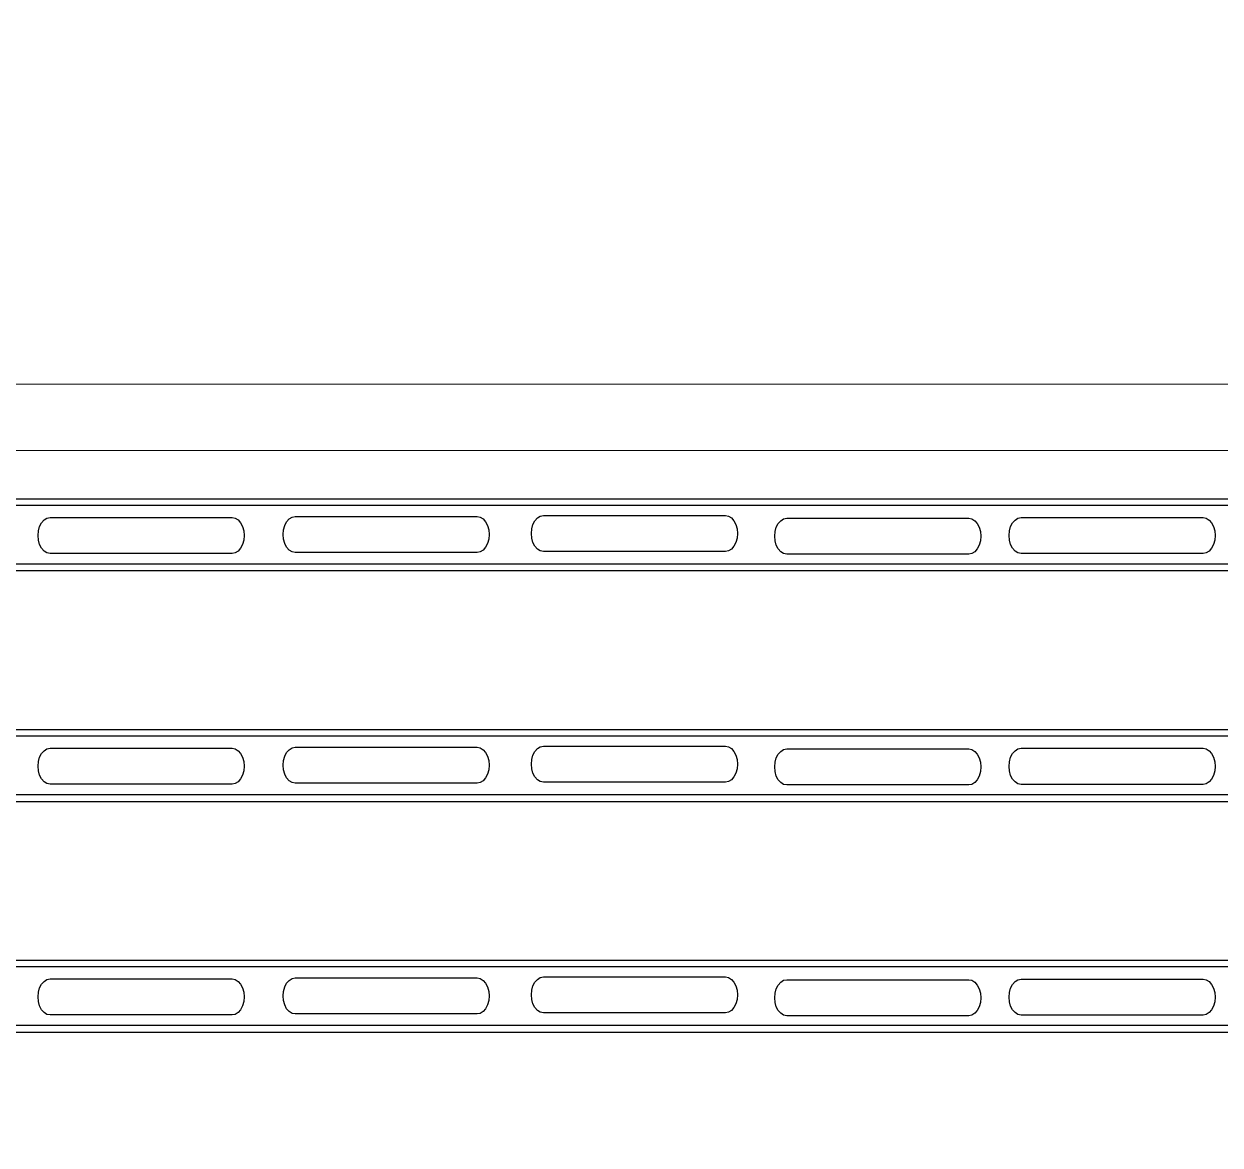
# Model space of a CAD drawing. Header units: inches. Extents: x 236662 to 497023, y -248575 to 81795.
# Drawn here: x 293868.5 to 294159.9, y -97637 to -97364 of the extents above; entities that cross this region are included whole.
import ezdxf

# ---------------------------------------------------------------- set-up
doc = ezdxf.new("R2010")
doc.units = ezdxf.units.IN
doc.header["$LTSCALE"] = 10
doc.header["$MEASUREMENT"] = 0
doc.layers.add('02. HP_BE TONG', color=1, linetype='Continuous', lineweight=35)
doc.layers.add('06. HP_THAY 1', color=134, linetype='Continuous', lineweight=15)
doc.layers.add('04. HP_CUA', color=153, linetype='Continuous')

# ---------------------------------------------------------------- blocks, each defined once
blk = doc.blocks.new('KHUNG TEN A-3')
at = {"layer": '02. HP_BE TONG', "color": 1, "const_width": 0.5}
blk.add_lwpolyline([(15, 5), (415, 5), (415, 292), (15, 292)], close=True, dxfattribs=at)
at = {"layer": '06. HP_THAY 1'}
blk.add_lwpolyline([(0, 297), (420, 297), (420, 0), (0, 0)], close=True, dxfattribs=at)
at = {"layer": 'Defpoints'}
blk.add_lwpolyline([(0, 0), (420, 0), (420, 297), (0, 297)], close=True, dxfattribs=at)

msp = doc.modelspace()

# ---------------------------------------------------------------- linework, layer by layer
at = {"layer": '04. HP_CUA'}
for p, q in [((294422.94, -97479.67), (293710.44, -97479.67)), ((295270.05, -97481.22), (293045.38, -97481.22)), ((293872.37, -97486.36), (293872.84, -97485.45)), ((293872.84, -97485.45), (293873.44, -97484.76)), ((293873.44, -97484.76), (293874.15, -97484.32)), ((293874.15, -97484.32), (293874.91, -97484.17)), ((293874.91, -97484.17), (293919.25, -97484.17)), ((293919.25, -97484.17), (293920.01, -97484.32)), ((293920.01, -97484.32), (293920.72, -97484.76)), ((293920.72, -97484.76), (293921.32, -97485.45)), ((293921.32, -97485.45), (293921.79, -97486.36)), ((293931.77, -97487.18), (293932.06, -97486.12)), ((293932.06, -97486.12), (293932.53, -97485.21)), ((293932.53, -97485.21), (293933.13, -97484.52)), ((293933.13, -97484.52), (293933.84, -97484.08)), ((293933.84, -97484.08), (293934.6, -97483.93)), ((293934.6, -97483.93), (293978.94, -97483.93)), ((293978.94, -97483.93), (293979.7, -97484.08)), ((293979.7, -97484.08), (293980.4, -97484.52)), ((293980.4, -97484.52), (293981.01, -97485.21)), ((293981.01, -97485.21), (293981.48, -97486.12)), ((293981.48, -97486.12), (293981.77, -97487.18)), ((293992.24, -97486.92), (293992.53, -97485.86)), ((293992.53, -97485.86), (293993, -97484.95)), ((293993, -97484.95), (293993.61, -97484.26)), ((293993.61, -97484.26), (293994.32, -97483.82)), ((293994.32, -97483.82), (293995.07, -97483.67)), ((293995.07, -97483.67), (294039.41, -97483.67)), ((294039.41, -97483.67), (294040.17, -97483.82)), ((294040.17, -97483.82), (294040.88, -97484.26)), ((294040.88, -97484.26), (294041.49, -97484.95)), ((294041.49, -97484.95), (294041.95, -97485.86)), ((294041.95, -97485.86), (294042.25, -97486.92)), ((294051.81, -97486.54), (294052.28, -97485.64)), ((294052.28, -97485.64), (294052.88, -97484.94)), ((294052.88, -97484.94), (294053.59, -97484.5)), ((294053.59, -97484.5), (294054.35, -97484.35)), ((294054.35, -97484.35), (294098.69, -97484.35)), ((294098.69, -97484.35), (294099.45, -97484.5)), ((294099.45, -97484.5), (294100.15, -97484.94)), ((294100.15, -97484.94), (294100.76, -97485.64)), ((294100.76, -97485.64), (294101.23, -97486.54)), ((294108.89, -97486.38), (294109.35, -97485.48)), ((294109.35, -97485.48), (294109.96, -97484.78)), ((294109.96, -97484.78), (294110.67, -97484.34)), ((294110.67, -97484.34), (294111.43, -97484.19)), ((294111.43, -97484.19), (294155.77, -97484.19)), ((294155.77, -97484.19), (294156.53, -97484.34)), ((294156.53, -97484.34), (294157.23, -97484.78)), ((294157.23, -97484.78), (294157.84, -97485.48)), ((294157.84, -97485.48), (294158.31, -97486.38)), ((293871.98, -97488.55), (293872.08, -97487.42)), ((293872.08, -97489.69), (293871.98, -97488.55)), ((293872.08, -97487.42), (293872.37, -97486.36)), ((293921.79, -97486.36), (293922.08, -97487.42)), ((293922.08, -97487.42), (293922.18, -97488.55)), ((293922.18, -97488.55), (293922.08, -97489.69)), ((293931.67, -97488.31), (293931.77, -97487.18)), ((293931.77, -97489.45), (293931.67, -97488.31)), ((293981.77, -97487.18), (293981.87, -97488.31)), ((293981.87, -97488.31), (293981.77, -97489.45)), ((293992.14, -97488.05), (293992.24, -97486.92)), ((293992.24, -97489.19), (293992.14, -97488.05)), ((294042.25, -97486.92), (294042.35, -97488.05)), ((294042.35, -97488.05), (294042.25, -97489.19)), ((294051.42, -97488.73), (294051.52, -97487.6)), ((294051.52, -97489.87), (294051.42, -97488.73)), ((294051.52, -97487.6), (294051.81, -97486.54)), ((294101.23, -97486.54), (294101.52, -97487.6)), ((294101.52, -97487.6), (294101.62, -97488.73)), ((294101.62, -97488.73), (294101.52, -97489.87)), ((294108.49, -97488.58), (294108.59, -97487.44)), ((294108.59, -97489.71), (294108.49, -97488.58)), ((294108.59, -97487.44), (294108.89, -97486.38)), ((294158.31, -97486.38), (294158.6, -97487.44)), ((294158.6, -97487.44), (294158.7, -97488.58)), ((294158.7, -97488.58), (294158.6, -97489.71)), ((293872.37, -97490.74), (293872.08, -97489.69)), ((293872.84, -97491.65), (293872.37, -97490.74)), ((293873.44, -97492.35), (293872.84, -97491.65)), ((293921.32, -97491.65), (293920.72, -97492.35)), ((293921.79, -97490.74), (293921.32, -97491.65)), ((293922.08, -97489.69), (293921.79, -97490.74)), ((293932.06, -97490.5), (293931.77, -97489.45)), ((293932.53, -97491.41), (293932.06, -97490.5)), ((293933.13, -97492.11), (293932.53, -97491.41)), ((293981.01, -97491.41), (293980.4, -97492.11)), ((293981.48, -97490.5), (293981.01, -97491.41)), ((293981.77, -97489.45), (293981.48, -97490.5)), ((293992.53, -97490.24), (293992.24, -97489.19)), ((293993, -97491.15), (293992.53, -97490.24)), ((293993.61, -97491.85), (293993, -97491.15)), ((293994.32, -97492.29), (293993.61, -97491.85)), ((294040.88, -97491.85), (294040.17, -97492.29)), ((294041.49, -97491.15), (294040.88, -97491.85)), ((294041.95, -97490.24), (294041.49, -97491.15)), ((294042.25, -97489.19), (294041.95, -97490.24)), ((294051.81, -97490.93), (294051.52, -97489.87)), ((294052.28, -97491.83), (294051.81, -97490.93)), ((294052.88, -97492.53), (294052.28, -97491.83)), ((294100.76, -97491.83), (294100.15, -97492.53)), ((294101.23, -97490.93), (294100.76, -97491.83)), ((294101.52, -97489.87), (294101.23, -97490.93)), ((294108.89, -97490.77), (294108.59, -97489.71)), ((294109.35, -97491.67), (294108.89, -97490.77)), ((294109.96, -97492.37), (294109.35, -97491.67)), ((294157.84, -97491.67), (294157.23, -97492.37)), ((294158.31, -97490.77), (294157.84, -97491.67)), ((294158.6, -97489.71), (294158.31, -97490.77)), ((293874.15, -97492.79), (293873.44, -97492.35)), ((293874.91, -97492.94), (293874.15, -97492.79)), ((293919.25, -97492.94), (293874.91, -97492.94)), ((293920.01, -97492.79), (293919.25, -97492.94)), ((293920.72, -97492.35), (293920.01, -97492.79)), ((293933.84, -97492.54), (293933.13, -97492.11)), ((293934.6, -97492.69), (293933.84, -97492.54)), ((293978.94, -97492.69), (293934.6, -97492.69)), ((293979.7, -97492.54), (293978.94, -97492.69)), ((293980.4, -97492.11), (293979.7, -97492.54)), ((293995.07, -97492.44), (293994.32, -97492.29)), ((294039.41, -97492.44), (293995.07, -97492.44)), ((294040.17, -97492.29), (294039.41, -97492.44)), ((294053.59, -97492.97), (294052.88, -97492.53)), ((294054.35, -97493.12), (294053.59, -97492.97)), ((294098.69, -97493.12), (294054.35, -97493.12)), ((294099.45, -97492.97), (294098.69, -97493.12)), ((294100.15, -97492.53), (294099.45, -97492.97)), ((294110.67, -97492.81), (294109.96, -97492.37)), ((294111.43, -97492.96), (294110.67, -97492.81)), ((294155.77, -97492.96), (294111.43, -97492.96)), ((294156.53, -97492.81), (294155.77, -97492.96)), ((294157.23, -97492.37), (294156.53, -97492.81)), ((294422.94, -97495.53), (293710.44, -97495.53)), ((294422.94, -97497.19), (293710.44, -97497.19)), ((295349.22, -97537.41), (292966.21, -97537.41)), ((294422.94, -97535.86), (293710.44, -97535.86)), ((293872.84, -97541.64), (293873.44, -97540.95)), ((293873.44, -97540.95), (293874.15, -97540.51)), ((293874.15, -97540.51), (293874.91, -97540.36)), ((293874.91, -97540.36), (293919.25, -97540.36)), ((293919.25, -97540.36), (293920.01, -97540.51)), ((293920.01, -97540.51), (293920.72, -97540.95)), ((293920.72, -97540.95), (293921.32, -97541.64)), ((293932.06, -97542.31), (293932.53, -97541.4)), ((293932.53, -97541.4), (293933.13, -97540.71)), ((293933.13, -97540.71), (293933.84, -97540.27)), ((293933.84, -97540.27), (293934.6, -97540.12)), ((293934.6, -97540.12), (293978.94, -97540.12)), ((293978.94, -97540.12), (293979.7, -97540.27)), ((293979.7, -97540.27), (293980.4, -97540.71)), ((293980.4, -97540.71), (293981.01, -97541.4)), ((293981.01, -97541.4), (293981.48, -97542.31)), ((293992.53, -97542.05), (293993, -97541.14)), ((293993, -97541.14), (293993.61, -97540.45)), ((293993.61, -97540.45), (293994.32, -97540.01)), ((293994.32, -97540.01), (293995.07, -97539.86)), ((293995.07, -97539.86), (294039.41, -97539.86)), ((294039.41, -97539.86), (294040.17, -97540.01)), ((294040.17, -97540.01), (294040.88, -97540.45)), ((294040.88, -97540.45), (294041.49, -97541.14)), ((294041.49, -97541.14), (294041.95, -97542.05)), ((294052.28, -97541.83), (294052.88, -97541.13)), ((294052.88, -97541.13), (294053.59, -97540.69)), ((294053.59, -97540.69), (294054.35, -97540.54)), ((294054.35, -97540.54), (294098.69, -97540.54)), ((294098.69, -97540.54), (294099.45, -97540.69)), ((294099.45, -97540.69), (294100.15, -97541.13)), ((294100.15, -97541.13), (294100.76, -97541.83)), ((294109.35, -97541.67), (294109.96, -97540.97)), ((294109.96, -97540.97), (294110.67, -97540.53)), ((294110.67, -97540.53), (294111.43, -97540.38)), ((294111.43, -97540.38), (294155.77, -97540.38)), ((294155.77, -97540.38), (294156.53, -97540.53)), ((294156.53, -97540.53), (294157.23, -97540.97)), ((294157.23, -97540.97), (294157.84, -97541.67)), ((293871.98, -97544.74), (293872.08, -97543.61)), ((293872.08, -97543.61), (293872.37, -97542.55)), ((293872.37, -97542.55), (293872.84, -97541.64)), ((293921.32, -97541.64), (293921.79, -97542.55)), ((293921.79, -97542.55), (293922.08, -97543.61)), ((293922.08, -97543.61), (293922.18, -97544.74)), ((293931.67, -97544.5), (293931.77, -97543.37)), ((293931.77, -97543.37), (293932.06, -97542.31)), ((293981.48, -97542.31), (293981.77, -97543.37)), ((293981.77, -97543.37), (293981.87, -97544.5)), ((293992.14, -97544.24), (293992.24, -97543.11)), ((293992.24, -97545.38), (293992.14, -97544.24)), ((293992.24, -97543.11), (293992.53, -97542.05)), ((294041.95, -97542.05), (294042.25, -97543.11)), ((294042.25, -97543.11), (294042.35, -97544.24)), ((294042.35, -97544.24), (294042.25, -97545.38)), ((294051.42, -97544.92), (294051.52, -97543.79)), ((294051.52, -97543.79), (294051.81, -97542.73)), ((294051.81, -97542.73), (294052.28, -97541.83)), ((294100.76, -97541.83), (294101.23, -97542.73)), ((294101.23, -97542.73), (294101.52, -97543.79)), ((294101.52, -97543.79), (294101.62, -97544.92)), ((294108.49, -97544.77), (294108.59, -97543.63)), ((294108.59, -97543.63), (294108.89, -97542.57)), ((294108.89, -97542.57), (294109.35, -97541.67)), ((294157.84, -97541.67), (294158.31, -97542.57)), ((294158.31, -97542.57), (294158.6, -97543.63)), ((294158.6, -97543.63), (294158.7, -97544.77)), ((293872.08, -97545.88), (293871.98, -97544.74)), ((293872.37, -97546.93), (293872.08, -97545.88)), ((293872.84, -97547.84), (293872.37, -97546.93)), ((293921.79, -97546.93), (293921.32, -97547.84)), ((293922.08, -97545.88), (293921.79, -97546.93)), ((293922.18, -97544.74), (293922.08, -97545.88)), ((293931.77, -97545.64), (293931.67, -97544.5)), ((293932.06, -97546.69), (293931.77, -97545.64)), ((293932.53, -97547.6), (293932.06, -97546.69)), ((293981.48, -97546.69), (293981.01, -97547.6)), ((293981.77, -97545.64), (293981.48, -97546.69)), ((293981.87, -97544.5), (293981.77, -97545.64)), ((293992.53, -97546.43), (293992.24, -97545.38)), ((293993, -97547.34), (293992.53, -97546.43)), ((293993.61, -97548.04), (293993, -97547.34)), ((294041.49, -97547.34), (294040.88, -97548.04)), ((294041.95, -97546.43), (294041.49, -97547.34)), ((294042.25, -97545.38), (294041.95, -97546.43)), ((294051.52, -97546.06), (294051.42, -97544.92)), ((294051.81, -97547.12), (294051.52, -97546.06)), ((294052.28, -97548.02), (294051.81, -97547.12)), ((294101.23, -97547.12), (294100.76, -97548.02)), ((294101.52, -97546.06), (294101.23, -97547.12)), ((294101.62, -97544.92), (294101.52, -97546.06)), ((294108.59, -97545.9), (294108.49, -97544.77)), ((294108.89, -97546.96), (294108.59, -97545.9)), ((294109.35, -97547.86), (294108.89, -97546.96)), ((294158.31, -97546.96), (294157.84, -97547.86)), ((294158.6, -97545.9), (294158.31, -97546.96)), ((294158.7, -97544.77), (294158.6, -97545.9)), ((293873.44, -97548.54), (293872.84, -97547.84)), ((293874.15, -97548.98), (293873.44, -97548.54)), ((293874.91, -97549.13), (293874.15, -97548.98)), ((293919.25, -97549.13), (293874.91, -97549.13)), ((293920.01, -97548.98), (293919.25, -97549.13)), ((293920.72, -97548.54), (293920.01, -97548.98)), ((293921.32, -97547.84), (293920.72, -97548.54)), ((293933.13, -97548.3), (293932.53, -97547.6)), ((293933.84, -97548.73), (293933.13, -97548.3)), ((293934.6, -97548.88), (293933.84, -97548.73)), ((293978.94, -97548.88), (293934.6, -97548.88)), ((293979.7, -97548.73), (293978.94, -97548.88)), ((293980.4, -97548.3), (293979.7, -97548.73)), ((293981.01, -97547.6), (293980.4, -97548.3)), ((293994.32, -97548.48), (293993.61, -97548.04)), ((293995.07, -97548.63), (293994.32, -97548.48)), ((294039.41, -97548.63), (293995.07, -97548.63)), ((294040.17, -97548.48), (294039.41, -97548.63)), ((294040.88, -97548.04), (294040.17, -97548.48)), ((294052.88, -97548.72), (294052.28, -97548.02)), ((294053.59, -97549.16), (294052.88, -97548.72)), ((294054.35, -97549.31), (294053.59, -97549.16)), ((294098.69, -97549.31), (294054.35, -97549.31)), ((294099.45, -97549.16), (294098.69, -97549.31)), ((294100.15, -97548.72), (294099.45, -97549.16)), ((294100.76, -97548.02), (294100.15, -97548.72)), ((294109.96, -97548.56), (294109.35, -97547.86)), ((294110.67, -97549), (294109.96, -97548.56)), ((294111.43, -97549.15), (294110.67, -97549)), ((294155.77, -97549.15), (294111.43, -97549.15)), ((294156.53, -97549), (294155.77, -97549.15)), ((294157.23, -97548.56), (294156.53, -97549)), ((294157.84, -97547.86), (294157.23, -97548.56)), ((294422.94, -97551.72), (293710.44, -97551.72)), ((294422.94, -97553.38), (293710.44, -97553.38)), ((295382.91, -97593.6), (292932.52, -97593.6)), ((294422.94, -97592.05), (293710.44, -97592.05)), ((293873.44, -97597.14), (293874.15, -97596.7)), ((293874.15, -97596.7), (293874.91, -97596.55)), ((293874.91, -97596.55), (293919.25, -97596.55)), ((293919.25, -97596.55), (293920.01, -97596.7)), ((293920.01, -97596.7), (293920.72, -97597.14)), ((293933.13, -97596.9), (293933.84, -97596.46)), ((293933.84, -97596.46), (293934.6, -97596.31)), ((293934.6, -97596.31), (293978.94, -97596.31)), ((293978.94, -97596.31), (293979.7, -97596.46)), ((293979.7, -97596.46), (293980.4, -97596.9)), ((293993, -97597.33), (293993.61, -97596.64)), ((293993.61, -97596.64), (293994.32, -97596.2)), ((293994.32, -97596.2), (293995.07, -97596.05)), ((293995.07, -97596.05), (294039.41, -97596.05)), ((294039.41, -97596.05), (294040.17, -97596.2)), ((294040.17, -97596.2), (294040.88, -97596.64)), ((294040.88, -97596.64), (294041.49, -97597.33)), ((294053.59, -97596.88), (294054.35, -97596.73)), ((294054.35, -97596.73), (294098.69, -97596.73)), ((294098.69, -97596.73), (294099.45, -97596.88)), ((294109.96, -97597.16), (294110.67, -97596.72)), ((294110.67, -97596.72), (294111.43, -97596.57)), ((294111.43, -97596.57), (294155.77, -97596.57)), ((294155.77, -97596.57), (294156.53, -97596.72)), ((294156.53, -97596.72), (294157.23, -97597.16)), ((293872.08, -97599.8), (293872.37, -97598.74)), ((293872.37, -97598.74), (293872.84, -97597.83)), ((293872.84, -97597.83), (293873.44, -97597.14)), ((293920.72, -97597.14), (293921.32, -97597.83)), ((293921.32, -97597.83), (293921.79, -97598.74)), ((293921.79, -97598.74), (293922.08, -97599.8)), ((293931.67, -97600.69), (293931.77, -97599.56)), ((293931.77, -97599.56), (293932.06, -97598.5)), ((293932.06, -97598.5), (293932.53, -97597.59)), ((293932.53, -97597.59), (293933.13, -97596.9)), ((293980.4, -97596.9), (293981.01, -97597.59)), ((293981.01, -97597.59), (293981.48, -97598.5)), ((293981.48, -97598.5), (293981.77, -97599.56)), ((293981.77, -97599.56), (293981.87, -97600.69)), ((293992.14, -97600.43), (293992.24, -97599.3)), ((293992.24, -97599.3), (293992.53, -97598.24)), ((293992.53, -97598.24), (293993, -97597.33)), ((294041.49, -97597.33), (294041.95, -97598.24)), ((294041.95, -97598.24), (294042.25, -97599.3)), ((294042.25, -97599.3), (294042.35, -97600.43)), ((294051.52, -97599.98), (294051.81, -97598.92)), ((294051.81, -97598.92), (294052.28, -97598.02)), ((294052.28, -97598.02), (294052.88, -97597.32)), ((294052.88, -97597.32), (294053.59, -97596.88)), ((294099.45, -97596.88), (294100.15, -97597.32)), ((294100.15, -97597.32), (294100.76, -97598.02)), ((294100.76, -97598.02), (294101.23, -97598.92)), ((294101.23, -97598.92), (294101.52, -97599.98)), ((294108.59, -97599.82), (294108.89, -97598.76)), ((294108.89, -97598.76), (294109.35, -97597.86)), ((294109.35, -97597.86), (294109.96, -97597.16)), ((294157.23, -97597.16), (294157.84, -97597.86)), ((294157.84, -97597.86), (294158.31, -97598.76)), ((294158.31, -97598.76), (294158.6, -97599.82)), ((293871.98, -97600.93), (293872.08, -97599.8)), ((293872.08, -97602.07), (293871.98, -97600.93)), ((293872.37, -97603.12), (293872.08, -97602.07)), ((293922.08, -97602.07), (293921.79, -97603.12)), ((293922.08, -97599.8), (293922.18, -97600.93)), ((293922.18, -97600.93), (293922.08, -97602.07)), ((293931.77, -97601.83), (293931.67, -97600.69)), ((293932.06, -97602.88), (293931.77, -97601.83)), ((293981.77, -97601.83), (293981.48, -97602.88)), ((293981.87, -97600.69), (293981.77, -97601.83)), ((293992.24, -97601.57), (293992.14, -97600.43)), ((293992.53, -97602.62), (293992.24, -97601.57)), ((293993, -97603.53), (293992.53, -97602.62)), ((294041.95, -97602.62), (294041.49, -97603.53)), ((294042.25, -97601.57), (294041.95, -97602.62)), ((294042.35, -97600.43), (294042.25, -97601.57)), ((294051.42, -97601.11), (294051.52, -97599.98)), ((294051.52, -97602.25), (294051.42, -97601.11)), ((294051.81, -97603.31), (294051.52, -97602.25)), ((294101.52, -97602.25), (294101.23, -97603.31)), ((294101.52, -97599.98), (294101.62, -97601.11)), ((294101.62, -97601.11), (294101.52, -97602.25)), ((294108.49, -97600.96), (294108.59, -97599.82)), ((294108.59, -97602.09), (294108.49, -97600.96)), ((294108.89, -97603.15), (294108.59, -97602.09)), ((294158.6, -97602.09), (294158.31, -97603.15)), ((294158.6, -97599.82), (294158.7, -97600.96)), ((294158.7, -97600.96), (294158.6, -97602.09)), ((293872.84, -97604.03), (293872.37, -97603.12)), ((293873.44, -97604.73), (293872.84, -97604.03)), ((293874.15, -97605.17), (293873.44, -97604.73)), ((293874.91, -97605.32), (293874.15, -97605.17)), ((293919.25, -97605.32), (293874.91, -97605.32)), ((293920.01, -97605.17), (293919.25, -97605.32)), ((293920.72, -97604.73), (293920.01, -97605.17)), ((293921.32, -97604.03), (293920.72, -97604.73)), ((293921.79, -97603.12), (293921.32, -97604.03)), ((293932.53, -97603.79), (293932.06, -97602.88)), ((293933.13, -97604.49), (293932.53, -97603.79)), ((293933.84, -97604.92), (293933.13, -97604.49)), ((293934.6, -97605.07), (293933.84, -97604.92)), ((293978.94, -97605.07), (293934.6, -97605.07)), ((293979.7, -97604.92), (293978.94, -97605.07)), ((293980.4, -97604.49), (293979.7, -97604.92)), ((293981.01, -97603.79), (293980.4, -97604.49)), ((293981.48, -97602.88), (293981.01, -97603.79)), ((293993.61, -97604.23), (293993, -97603.53)), ((293994.32, -97604.67), (293993.61, -97604.23)), ((293995.07, -97604.82), (293994.32, -97604.67)), ((294039.41, -97604.82), (293995.07, -97604.82)), ((294040.17, -97604.67), (294039.41, -97604.82)), ((294040.88, -97604.23), (294040.17, -97604.67)), ((294041.49, -97603.53), (294040.88, -97604.23)), ((294052.28, -97604.21), (294051.81, -97603.31)), ((294052.88, -97604.91), (294052.28, -97604.21)), ((294053.59, -97605.35), (294052.88, -97604.91)), ((294054.35, -97605.5), (294053.59, -97605.35)), ((294098.69, -97605.5), (294054.35, -97605.5)), ((294099.45, -97605.35), (294098.69, -97605.5)), ((294100.15, -97604.91), (294099.45, -97605.35)), ((294100.76, -97604.21), (294100.15, -97604.91)), ((294101.23, -97603.31), (294100.76, -97604.21)), ((294109.35, -97604.05), (294108.89, -97603.15)), ((294109.96, -97604.75), (294109.35, -97604.05)), ((294110.67, -97605.19), (294109.96, -97604.75)), ((294111.43, -97605.34), (294110.67, -97605.19)), ((294155.77, -97605.34), (294111.43, -97605.34)), ((294156.53, -97605.19), (294155.77, -97605.34)), ((294157.23, -97604.75), (294156.53, -97605.19)), ((294157.84, -97604.05), (294157.23, -97604.75)), ((294158.31, -97603.15), (294157.84, -97604.05)), ((294422.94, -97607.91), (293710.44, -97607.91)), ((294422.94, -97609.57), (293710.44, -97609.57))]:
    msp.add_line(p, q, dxfattribs=at)
at = {"layer": '06. HP_THAY 1'}
for p, q in [((295210.44, -97451.71), (293110.44, -97451.71)), ((295196.55, -97467.88), (293118.88, -97467.88))]:
    msp.add_line(p, q, dxfattribs=at)

# ---------------------------------------------------------------- block references
at = {"color": 1, "extrusion": (-2.60012e-09, -0.006863, 0.999976), "xscale": 75.4676488820624, "yscale": 75.4676488820624, "zscale": 75.4676488820624, "rotation": 269.9999565870517}
msp.add_blockref('KHUNG TEN A-3', (282444.61, -78209.22, 567.61), dxfattribs=at)

doc.saveas('drawing.dxf')
